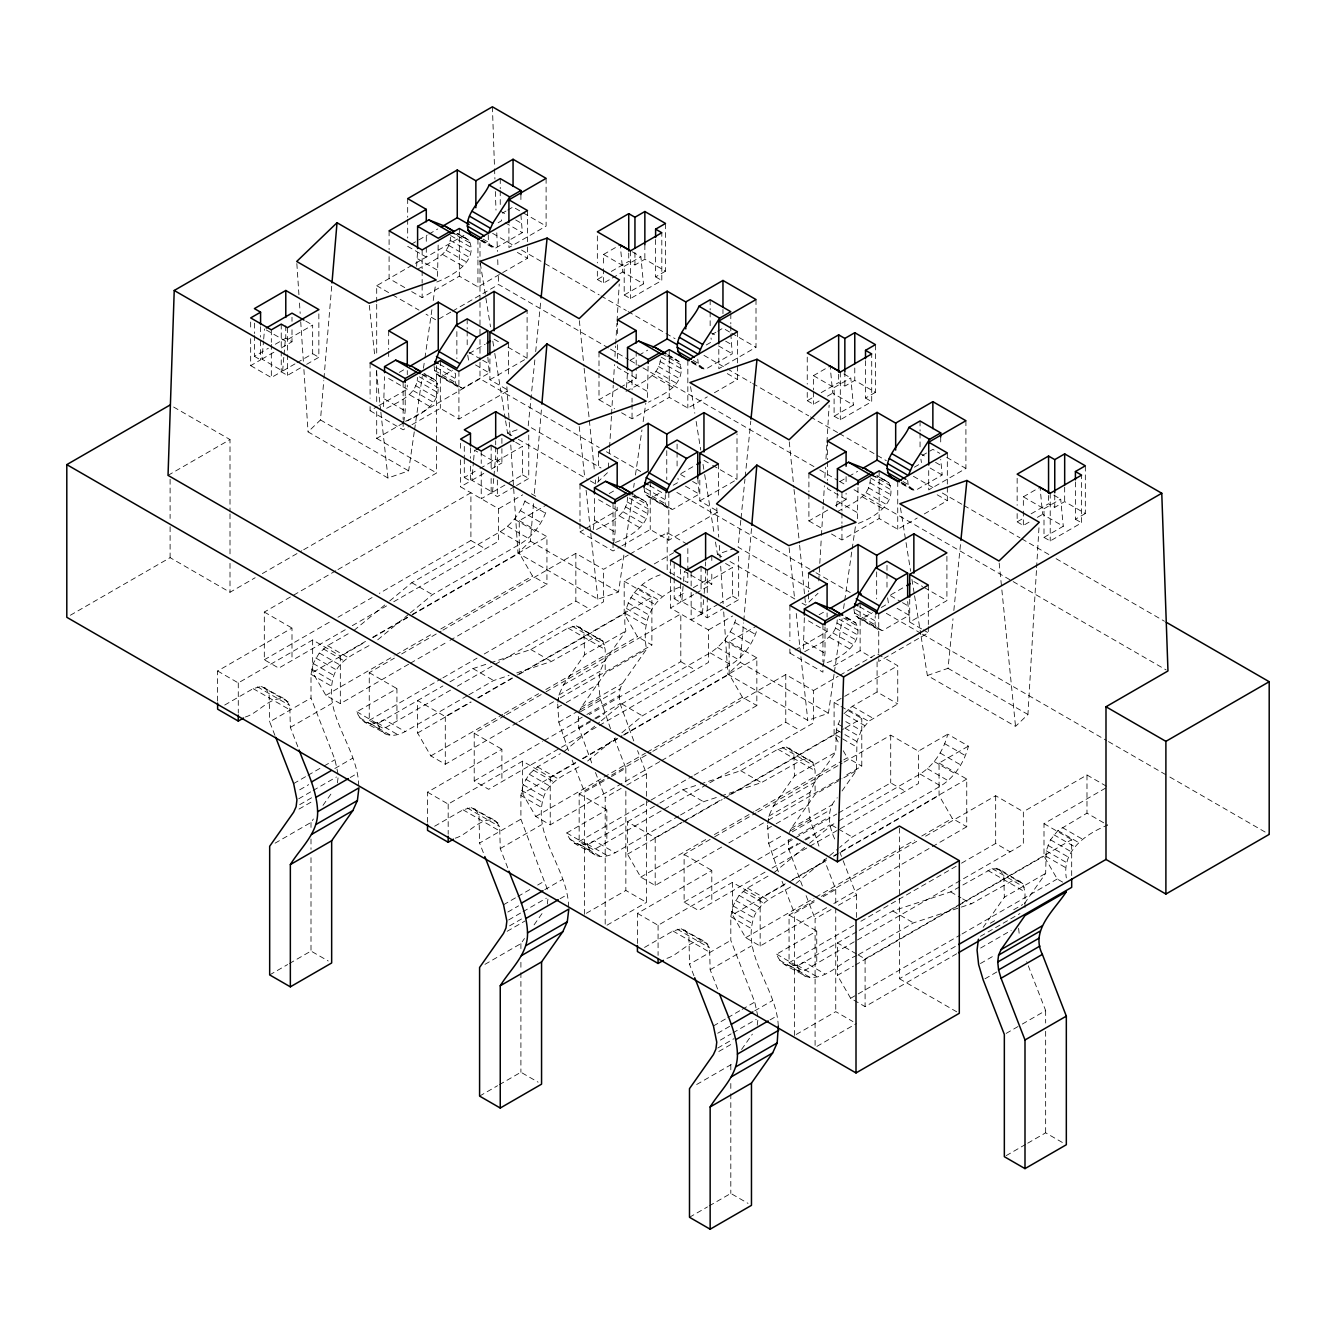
<?xml version="1.0" encoding="UTF-8"?>
<svg xmlns="http://www.w3.org/2000/svg" width="1336" height="1336" viewBox="0 0 1336 1336"><rect width="100%" height="100%" fill="white"/><g stroke="black" fill="none" stroke-linecap="round" stroke-linejoin="round"><path stroke-width="0.75" stroke-dasharray="5 3.75" d="M608.381 467.967L608.748 461.772M609.233 453.488L609.483 449.364M609.6 447.293L611.437 416.298M611.554 414.227L613.257 385.286M613.374 383.232L614.476 364.628M614.961 356.361L615.579 346.024M615.696 343.953L616.915 323.295M617.048 321.224L619.236 284.017M818.768 580.876L821.339 537.473M821.456 535.419L823.16 506.478M823.293 504.407L824.379 485.803M824.88 477.536L825.481 467.216M825.965 458.949L826.834 444.47M826.951 442.4L829.138 405.209M921.139 636.637L927.368 675.498L1015.527 726.4L1027.935 714.476L1036.486 569.787M1036.602 567.733L1039.041 526.384M414.26 431.862L408.632 470.856L387.974 478.021L308.065 431.879L320.473 419.955L323.78 380.51M323.947 378.422L331.796 285.002M623.862 555.091L618.535 592.032L597.893 599.196L517.967 553.054L530.375 541.13L533.682 501.685M534.383 493.385L541.698 406.194M834.065 674.229L828.437 713.224L807.796 720.388L727.87 674.246L740.278 662.322L743.584 622.877M743.768 620.806L751.6 527.386M294.989 363.893L282.631 371.041L261.956 359.1L263.526 341.031M263.693 339.027L264.561 328.973M282.631 371.041L283.833 356.979M284.017 354.959L285.236 340.897L312.657 325.065L312.657 353.706L296.759 362.874M504.891 485.085L492.533 492.216L471.875 480.292L473.428 462.206M473.612 460.202L474.48 450.165L495.138 462.089L522.56 446.257L522.56 474.881L506.661 484.066M492.533 492.216L493.735 478.154M493.919 476.15L495.138 462.089M718.334 604.223L702.435 613.408L681.777 601.484L683.331 583.398M683.514 581.394L684.383 571.34L705.041 583.281L732.462 567.449L732.462 596.073L720.087 603.204M702.435 613.408L703.989 595.322M704.172 593.318L705.041 583.281M534.851 359.902L528.204 425.95L601.033 468.001M535.686 351.635L540.88 300.032M740.812 520.305L738.107 547.142L810.935 589.176M741.029 518.234L744.97 479.023M745.171 476.952L750.782 421.207M927.368 675.498L948.026 668.334L953.002 618.785M953.837 610.519L960.684 542.399M386.655 408.298C399.464 401.368 417.133 394.604 417.433 377.42M417.934 269.054C430.994 261.522 450.149 255.176 450.499 237.157M405.543 421.257C420.873 415.63 445.589 400.382 435.954 380.576L424.748 373.746M436.805 282.013C452.303 275.901 478.923 261.054 469.003 240.296L457.797 233.483M596.557 529.49C610.084 522.71 627.903 514.844 627.502 497.025M626.05 391.281C640.078 383.265 660.969 376.301 660.568 356.762L681.226 368.686C681.627 387.373 662.272 394.788 648.494 402.169M615.445 542.449C630.776 536.822 655.492 521.574 645.856 501.768L634.65 494.938M804.689 651.701C817.749 644.152 836.904 637.806 837.238 619.804M837.739 511.438C850.815 503.889 869.953 497.543 870.304 479.524M827.118 662.606C842.281 657.429 865.093 641.814 855.758 622.943L844.552 616.113M858.397 523.361C873.744 517.733 898.443 502.486 888.824 482.68L877.602 475.85M338.058 773.978L334.952 759.716L311.004 697.993L311.004 674.329L313.209 663.508L319.271 653.02L327.52 645.689L350.45 632.462M358.716 785.802C358.065 747.325 321.642 714.276 333.866 675.431C339.561 658.815 357.43 652.669 371.107 644.386M547.326 889.242L520.906 819.185L520.906 795.505L523.111 784.683L529.173 774.212L537.423 766.881L560.352 753.654M568.618 906.994C567.967 868.517 531.544 835.451 543.769 796.623C549.463 780.007 567.332 773.861 581.01 765.578M610.519 728.688L600.131 698.344L598.578 683.865L600.131 671.173L604.674 661.136L625.849 631.01C620.539 605.308 635.802 583.014 660.084 574.881M633.798 740.962L620.088 703.688L619.236 695.789L620.088 688.875L622.559 683.397L646.507 649.329C641.28 620.321 652.319 596.758 680.742 586.805M757.863 1016.345L754.756 1002.083L730.809 940.36L730.809 916.696L733.013 905.875L739.075 895.404L747.342 888.073L770.254 874.83M778.287 1026.115C776.884 988.506 741.53 955.941 753.688 917.799C759.366 901.199 777.251 895.053 790.912 886.77M818.951 846.105L810.034 819.536L808.48 805.057L810.034 792.365L814.576 782.328L835.751 752.185L836.319 729.656L839.726 720.455M842.047 790.962L856.409 770.505L856.977 741.58L861.252 730.558L868.667 721.34L897.742 703.905L897.742 665.729L883.964 657.78M1024.478 903.52L1045.654 873.377L1046.222 850.832L1050.497 839.81L1057.912 830.591L1086.986 813.156L1107.644 825.097C1085.583 834.065 1061.652 850.815 1066.328 877.886M337.423 782.863L338.058 777.686M568.468 750.648L558.815 722.191L557.713 704.089M557.93 702.285L558.815 695.037L563.358 685.001L584.533 654.857L625.849 631.01M547.326 904.054L547.96 898.861M591.714 762.889L578.772 727.552L578.338 716.196M778.37 871.84L768.718 843.383L767.615 825.281M767.833 823.477L768.718 816.212L773.26 806.176L794.436 776.049L835.751 752.185M757.228 1025.246L757.863 1020.053M802.368 886.002L788.674 848.727L788.257 837.371M834.716 838.991C828.487 825.949 825.932 808.931 837.255 797.776M383.582 406.578L384.551 376.719M416.632 266.315L417.6 250.634M403.756 422.293L405.209 410.954L405.209 384.584M437.54 276.352L438.258 240.263M593.234 529.657L594.453 520.205L594.453 495.873M626.534 387.49L627.502 371.825M613.658 543.468L615.111 532.145L615.111 505.776M647.442 397.527L648.16 363.476M803.387 648.945L804.355 617.065M836.687 506.795L837.405 493.017M823.56 664.66L825.013 653.321L825.013 626.968M857.345 518.719L858.063 484.667M487.84 357.163L489.293 372.894L462.573 388.325L456.829 385.653L455.275 382.413L455.409 373.412L439.928 364.461M488.258 234.735L488.341 242.15L489.894 245.39L495.639 248.062L522.359 232.631L520.906 214.862M697.743 478.338L699.196 494.086L672.476 509.517L666.731 506.845L665.178 503.605L665.328 494.587M907.662 601.551L909.115 615.278L882.378 630.692L876.633 628.037L875.08 624.797L875.23 615.779M414.561 429.808L422.259 376.451M423.445 368.235L424.631 360.019M424.931 357.964L432.046 308.716M433.231 300.5L435.603 284.084M625.048 546.892L632.462 495.572M633.648 487.373L634.249 483.265M635.435 475.048L641.948 429.908M643.134 421.692L645.806 403.221M834.365 672.175L842.081 618.818M843.55 608.548L844.452 602.402M844.736 600.348L851.85 551.083M852.151 549.029L855.708 524.413M389.728 600.933L411.822 582.713L500.248 531.661C512.556 523.846 521.725 511.354 526.167 497.526M410.386 612.857L432.48 594.637L520.906 543.585C533.214 535.769 542.383 523.278 546.825 509.45M601.217 720.822L621.724 703.905L710.151 652.853C722.459 645.021 731.627 632.546 736.069 618.718M621.875 732.746L642.382 715.829L730.809 664.777C743.117 656.961 752.285 644.47 756.727 630.642M838.858 820.922L920.053 774.045C934.181 765.161 943.7 750.181 947.775 734.182L968.433 746.106C964.358 762.121 954.839 777.084 940.711 785.969L852.284 837.021L839.659 847.425M578.772 712.723L581.244 707.262L605.191 673.177L646.507 649.329M788.674 833.914L791.146 828.437L815.094 794.369L842.047 778.804M275.066 843.166L311.004 822.425L313.392 819.001M322.978 805.374L332.547 791.747M484.968 964.341L520.906 943.6L524.497 938.49M534.083 924.863L543.652 911.235M696.674 1084.498L730.809 1064.792L733.197 1061.385M741.58 1049.461L752.368 1034.131M983.162 927.368L1004.338 897.241L1045.654 873.377M844.018 713.624L852.284 706.293L877.084 691.981L897.742 703.905M590.328 480.91L595.722 484.016L608.13 472.092M802.034 603.12L805.625 605.208L818.033 593.284M353.973 630.425L388.158 602.235M377.721 639.81L408.816 614.159M563.875 751.617L599.63 722.125M587.623 761.002L615.562 737.956M773.778 872.809L807.963 844.602M809.532 843.3L831.627 825.097L837.054 821.957M795.989 883.463L838.09 848.727M411.221 244.304L427.169 235.103M428.94 234.084L437.79 228.974M254.391 335.57L254.391 356.328L268.352 348.262M275.333 344.237L285.787 338.192L291.999 341.765L291.999 329.508M376.702 302.22L376.702 285.704L463.959 235.32M502.42 213.125L505.96 211.071M507.747 210.053L513.057 206.98L521.758 212.006M250.667 338.659L250.667 365.63L260.587 359.902L260.587 339.16M261.956 359.1L274.331 351.969M281.395 347.894L291.999 341.765M498.128 222.761L501.701 220.69L501.117 216.833M250.667 365.63L271.325 377.554L281.245 371.825L287.44 375.399L304.892 365.329M306.645 364.327L318.853 357.28L318.853 309.568M411.705 291.615L422.143 297.644L459.334 276.168L477.937 286.906L500.95 273.613M546.107 178.356L546.107 226.068L508.916 247.544L508.916 224.715M502.72 272.594L527.52 258.282L527.52 243.753M168.035 475.365L230.009 439.577L230.009 511.788M450.783 312.123L436.605 320.306L426.034 314.194M452.553 311.104L498.595 284.518L608.648 348.061M399.297 372.377L404.624 369.304M603.538 254.458L620.221 244.822L622.827 271.943L643.484 283.883L624.196 295.005L624.196 266.382L603.538 254.458L603.538 266.732M370.089 406.561L370.089 410.72L377.169 406.628M378.94 405.593L407.28 389.244L407.28 385.102M469.253 353.455L485.185 344.254M597.342 271.208L597.342 279.508L604.323 275.483M611.303 271.442L628.738 261.372L634.951 264.962L644.854 259.234L665.528 271.158L665.528 223.446M624.196 266.382L640.879 256.762L643.484 283.883M434.133 366.298L434.618 370.489L438.676 375.75L441.915 376.401L452.603 370.222M597.342 279.508L603.538 283.082L610.552 279.04M612.305 278.022L622.827 271.943M655.609 239.545L655.609 276.886L665.528 271.158M70.357 615.245L170.106 557.663L230.009 592.265L255.159 577.736M376.702 411.571L376.702 438.392L405.192 421.942M406.979 420.907L479.991 378.756L599.196 447.56M370.089 410.72L403.138 429.791L410.219 425.7M411.989 424.681L440.329 408.332L458.916 419.07L508.498 390.429L489.911 379.708L489.911 356.879M489.911 379.708L527.102 358.232L527.102 310.52M624.196 295.005L630.392 298.596L661.804 280.46L661.804 232.748M629.991 360.369L637.072 356.294M638.842 355.259L647.693 350.149M262.357 573.595L301.869 550.766M303.673 549.731L436.605 472.977L436.605 446.157M464.293 458.832L464.293 477.503L478.255 469.454M479.991 468.452L495.689 459.384L501.902 462.957L501.902 448.645M598.996 372.777L598.996 399.731L618.468 388.492M620.255 387.473L636.186 378.272L636.186 367.901M712.322 334.301L715.879 332.263M717.649 331.244L722.96 328.172L729.907 332.196M393.753 601.734L498.595 541.214L498.595 508.765L460.569 486.805L470.489 481.094L470.489 460.335M471.875 480.292L484.233 473.161M491.297 469.07L501.902 462.957M706.26 344.972L711.604 341.882L711.019 338.025M345.239 629.74L278.773 668.117L264.311 659.767L264.311 612.055L336.171 570.572M337.958 569.537L470.907 492.784L470.907 540.495L379.29 593.384M514.794 486.521L497.343 496.591L491.147 493.017L481.227 498.745L481.227 471.775M691.965 362.64L702.302 368.602L705.542 369.237L732.262 353.806L730.809 334.017M516.548 485.519L528.755 478.455L528.755 430.743M621.607 412.791L632.045 418.819L669.236 397.36L687.84 408.081L707.312 396.842M756.009 299.548L756.009 347.26L718.818 368.719L718.818 345.907M217.618 701.116L217.618 670.989L291.999 628.037L291.999 660.485M498.595 508.765L522.777 494.804M714.393 392.751L737.422 379.457L737.422 364.945M264.311 659.767L330.777 621.39M337.958 617.249L372.093 597.543M217.618 670.989L238.276 682.913L312.657 639.977L340.329 655.959L365.479 641.43M519.253 520.689L546.942 536.671L546.942 584.383L532.48 576.033L519.253 553.137L519.253 520.689L546.892 504.724M352.286 625.682L386.555 605.893M224.715 705.041L253.155 688.641L261.422 686.42L285.503 699.413L289.778 705.491L290.346 727.385L298.379 748.093M609.216 493.552L614.527 490.496M813.44 375.65L830.124 366.014L832.729 393.135L853.387 405.058L834.098 416.197L834.098 387.574L813.44 375.65L813.44 389.962M372.677 637.289L410.402 615.495M412.189 614.46L546.942 536.671M408.599 664.259L340.329 703.671L325.867 695.321L312.657 672.409L365.847 641.697M372.944 637.606L410.269 616.046M412.056 615.028L519.253 553.137M245.39 716.981C258.8 713.157 270.39 695.121 285.503 699.413M579.991 523.595L579.991 531.895L583.531 529.858M585.302 528.839L617.182 510.435L617.182 506.277M680.926 473.629L695.087 465.446M807.245 392.4L807.245 400.7L814.225 396.658M821.206 392.634L838.657 382.564L844.853 386.137L854.773 380.409L875.431 392.35L875.431 344.638M834.098 387.574L850.781 377.938L853.387 405.058M644.035 487.473L644.52 491.681L648.578 496.942L651.818 497.576L660.735 492.45M673.194 485.235L678.538 482.162L677.97 478.288M807.245 400.7L813.44 404.274L820.454 400.216M827.468 396.174L832.729 393.135M274.915 735.351L269.672 721.841L311.004 697.993M325.867 695.321L394.137 655.909M395.94 654.857L433.666 633.08M440.847 628.939L532.48 576.033M450.533 690.144L383.716 728.721L369.254 720.371L369.254 672.659L394.404 658.13M401.602 653.989L441.114 631.16M442.917 630.124L575.849 553.371L603.538 569.353L628.287 555.075M290.346 727.385L331.662 703.521M865.511 360.737L865.511 398.061L875.431 392.35M410.402 663.207L448.128 641.43M449.915 640.395L546.942 584.383M579.991 531.895L613.04 550.983L620.121 546.892M621.891 545.873L650.231 529.507L668.818 540.245L718.417 511.621L699.813 500.883L699.813 478.071M699.813 500.883L737.004 479.424L737.004 433.782M834.098 416.197L840.311 419.771L871.707 401.652L871.707 353.94M467.116 695.839L405.209 731.577C399.08 734.867 391.732 736.887 385.102 733.798C375.75 726.7 360.854 724.229 356.829 711.787L396.942 688.641L396.942 721.073M630.058 554.056L667.182 532.613L687.84 544.554M369.254 720.371L441.114 678.872M442.917 677.836L477.052 658.13M484.233 653.989L575.849 601.083L590.312 609.433M356.829 711.787L377.487 723.728L442.917 685.952M449.981 681.861L472.977 668.601L488.391 663.508M624.196 581.277L651.885 597.275L651.885 644.987L637.422 636.637L624.196 613.725L624.196 581.277L647.175 568.017M654.256 563.942L673.695 552.703M457.38 686.186L603.538 601.801L603.538 569.353M293.636 783.581L306.211 776.316M307.998 775.281L322.377 766.981M324.164 765.945L334.952 759.716M490.329 662.873L530.826 649.513L568 628.037L576.267 625.832L602.987 641.247L605.191 649.513L605.191 673.177M334.868 768.484L352.838 758.113M299.698 789.826L308.683 784.649M468.886 694.82L493.635 680.525L509.049 675.431M839.893 481.561L846.974 477.47M848.744 476.451L857.595 471.341M298.746 798.761L311.321 791.513M313.125 790.478L336.472 776.984M517.149 722.776L445.289 764.259L430.827 755.909L417.6 733.013L417.6 700.565L445.289 716.547L470.439 702.018M477.62 697.876L515.345 676.1M517.149 675.064L651.885 597.275M417.6 733.013L471.19 702.068M478.338 697.943L512.272 678.354M519.403 674.229L624.196 613.725M299.698 804.656L314.077 796.356M350.199 777.552L357.38 773.394M516.765 672.893L551.484 661.437L592.95 638.157L600.348 638.808M299.014 809.082L313.392 800.798M674.196 577.954L674.196 598.695L686.403 591.648M693.384 587.623L705.608 580.559L711.804 584.149L711.804 571.875M808.898 493.953L808.898 520.923L828.387 509.684M835.468 505.592L846.089 499.464L846.089 493.235M922.241 455.493L932.862 449.364L939.826 453.372M504.757 715.612L474.213 733.247L474.213 780.959L488.675 789.309L708.497 662.389L708.497 629.957L670.472 607.997L680.391 602.269L680.391 581.527M681.777 601.484L694.135 594.336M695.906 593.318L711.804 584.149M914.375 467.183L921.506 463.074L920.922 459.217M430.827 755.909L502.687 714.426M504.49 713.391L538.608 693.685M545.806 689.526L637.422 636.637M506.544 714.576L544.27 692.799M546.073 691.764L680.809 613.959L680.809 661.671L589.193 714.576M563.358 685.001L604.674 661.136M558.815 695.037L600.131 671.173M724.696 607.713L707.262 617.783L701.049 614.209L691.146 619.921L691.146 588.809M901.867 483.816L912.204 489.778L915.444 490.429L942.164 474.998L940.711 459.267M518.936 721.741L558.465 698.912M560.268 697.876L651.885 644.987M726.45 606.694L738.658 599.647L738.658 554.006M831.51 533.982L841.947 540.011L879.138 518.535L897.742 529.273L917.214 518.034M965.911 420.723L965.911 468.452L928.72 489.911L928.72 467.099M557.262 707.729L564.443 703.571M566.247 702.536L598.578 683.865M427.52 822.308L427.52 792.164L501.902 749.229L501.902 781.677M708.497 629.957L732.679 615.98M581.244 707.262L622.559 683.397M558.815 722.191L578.571 710.785M580.375 709.75L600.131 698.344M580.559 711.687L620.088 688.875M924.295 513.942L947.324 500.649L947.324 486.12M577.92 719.653L585.101 715.495M586.905 714.459L619.236 695.789M474.213 780.959L542.483 741.547M544.27 740.511L581.995 718.718M578.772 727.552L593.134 719.252M594.938 718.217L620.088 703.688M563.358 737.472L593.902 719.853M595.689 718.801L604.674 713.624M427.52 792.164L448.178 804.088L522.56 761.153L550.232 777.135L575.399 762.622M729.155 641.881L756.844 657.863L756.844 705.575L742.382 697.225L729.155 674.329L729.155 641.881L756.794 625.916M434.634 826.232L463.058 809.816L471.324 807.612L495.405 820.588L499.681 826.683L500.248 848.577L508.281 869.285M819.118 614.744L824.429 611.688M1023.343 496.825L1040.026 487.206L1042.631 514.327L1063.289 526.25L1044 537.389L1044 508.765L1023.343 496.825L1023.343 509.1M582.58 758.464L622.092 735.652M623.895 734.616L756.844 657.863M659.834 761.587L550.232 824.846L535.769 816.496L522.56 793.601L575.749 762.889M582.847 758.798L621.958 736.203M623.745 735.167L729.155 674.329M455.292 838.156C468.702 834.349 480.292 816.313 495.405 820.588M789.893 648.945L789.893 653.087L793.434 651.049M795.204 650.014L827.084 631.611L827.084 625.398M890.828 594.804L904.99 586.638M1017.147 513.575L1017.147 521.875L1024.128 517.85M1031.108 513.826L1048.56 503.755L1054.755 507.329L1064.675 501.601L1085.333 513.525L1085.333 465.813M1044 508.765L1060.684 499.13L1063.289 526.25M853.938 608.665L854.422 612.857L858.48 618.134L861.72 618.768L872.408 612.606M881.326 607.462L888.44 603.338L887.288 595.622M1017.147 521.875L1023.343 525.465L1030.357 521.407M1037.371 517.366L1042.631 514.327M483.331 852.685L479.591 843.033L520.906 819.185M535.769 816.496L602.252 778.12M604.039 777.084L645.371 753.237M647.158 752.201L742.382 697.225M652.82 751.316L785.768 674.563L813.44 690.545L813.44 722.993L593.618 849.896L579.156 841.546L579.156 793.835L604.306 779.322M611.504 775.164L651.016 752.352M584.533 914.308L584.533 792.064L609.684 777.552M611.487 776.517L625.849 768.217L613.441 736.22M269.672 974.913L287.641 964.542M289.444 963.507L311.004 951.048L328.222 960.985M500.248 848.577L541.564 824.713M1075.413 481.912L1075.413 519.253L1085.333 513.525M661.621 760.551L756.844 705.575M605.191 924.161L605.191 797.609L624.964 786.203M626.751 785.167L646.507 773.744L637.539 750.598M833.58 666.029L860.133 650.699L871.974 657.529M909.716 599.263L909.716 622.075L946.907 600.599L946.907 552.887M1044 537.389L1050.213 540.963L1081.609 522.827L1081.609 475.115M678.788 815.995L615.111 852.769C608.982 856.059 601.634 858.079 595.004 854.973C585.652 847.892 570.756 845.421 566.731 832.979L606.845 809.816L606.845 842.264M813.44 690.545L838.19 676.25M839.96 675.231L877.084 653.805L882.244 656.794M928.32 626.584L928.32 632.813L878.737 661.437L878.737 655.208M579.156 841.546L649.229 801.099M651.016 800.064L692.349 776.199M694.135 775.164L785.768 722.275L800.231 730.625M566.731 832.979L587.389 844.903L658.114 804.072M659.884 803.053L682.88 789.776L698.294 784.7M838.173 741.964L834.098 734.917L834.098 702.469L842.949 697.375M844.703 696.357L897.742 665.729M503.538 904.756L516.114 897.491M517.9 896.456L530.475 889.208M537.673 885.05L544.854 880.908M700.231 784.065L740.728 770.705L777.903 749.229L786.169 747.008L812.889 762.438L815.094 770.705L815.094 794.369M544.771 889.676L562.74 879.305M507.814 912.054L518.585 905.841M680.542 814.977L703.538 801.717L718.968 796.623M508.649 919.953L521.224 912.688M523.027 911.653L546.374 898.176M721.657 847.074L655.191 885.451L640.729 877.101L627.502 854.188L627.502 821.757L655.191 837.739L721.657 799.362M728.855 795.204L843.818 728.821M845.621 727.786L861.787 718.451L861.787 766.163L843.818 776.533M627.502 854.188L681.093 823.26M682.88 822.225L722.175 799.546M723.962 798.51L834.098 734.917M509.6 925.831L522.176 918.583M560.101 898.727L567.282 894.586M720.889 795.989L761.386 782.629L802.852 759.332L810.251 760M507.129 931.309L525.098 920.938M640.729 877.101L707.195 838.724M714.393 834.566L753.905 811.754M755.708 810.718L841.93 760.935M843.734 759.883L847.325 757.813L861.787 766.163M765.044 872.124L698.578 910.501L684.115 902.151L684.115 854.439L712.856 837.839M714.66 836.804L755.976 812.939M757.779 811.904L842.214 763.157M844.001 762.121L890.711 735.151L918.4 751.133L947.775 734.182M586.337 913.273L625.849 890.461L646.507 902.385L646.507 798.644M773.26 806.176L814.576 782.328M768.718 816.212L810.034 792.365M728.855 842.916L766.58 821.139M768.367 820.104L842.031 777.569M843.834 777.769L856.409 770.505M767.165 828.904L774.346 824.763M776.149 823.727L808.48 805.057M606.995 925.197L646.507 902.385M637.422 943.483L637.422 913.356L711.804 870.421L711.804 902.852M791.146 828.437L832.462 804.589M768.718 843.383L783.08 835.083M790.277 830.942L810.034 819.536M792.265 831.844L829.99 810.067M787.822 840.828L791.413 838.757M798.611 834.616L829.138 816.981M684.115 902.151L750.582 863.774M757.779 859.616L793.701 838.874M795.505 837.839L836.82 813.975M838.607 812.939L890.711 782.863L905.173 791.213M788.674 848.727L797.659 843.55M804.84 839.392L829.99 824.88M773.26 858.664L803.804 841.029M805.591 839.993L814.576 834.816M637.422 913.356L658.08 925.28L732.462 882.345L760.151 898.326L785.301 883.797M939.058 763.056L966.746 779.055L966.746 826.767L952.284 818.417L939.058 795.505L939.058 763.056L968.433 746.106M772.091 868.049L918.4 783.581L918.4 751.133M644.536 947.424L672.96 931.008L681.226 928.787L705.308 941.78L709.583 947.859L710.151 969.752L718.183 990.46M792.482 879.656L826.617 859.95M833.798 855.808L966.746 779.055M826.617 907.662L760.151 946.038L745.688 937.688L732.462 914.793L787.438 883.046M789.209 882.027L826.516 860.484M833.647 856.359L839.008 853.27M840.795 852.234L939.058 795.505M666.965 958.33C679.723 954.572 690.879 937.521 705.308 941.78M693.968 975.798L689.493 964.225L730.809 940.36M745.688 937.688L813.941 898.276M815.745 897.241L914.559 840.194M921.74 836.035L952.284 818.417M1062.654 882.127L1057.227 879.005L1044 856.109L1044 823.661L1107.644 786.921L1086.986 774.997L1023.343 811.737L1023.343 844.168L803.52 971.088L789.058 962.738L789.058 915.026L814.225 900.497M821.406 896.356L918.417 840.344M925.597 836.202L995.671 795.755L1023.343 811.737M794.436 1035.5L794.436 913.256L815.995 900.815M823.176 896.656L835.751 889.409L824.078 859.282M479.591 1096.088L497.543 1085.717M499.347 1084.682L520.906 1072.24L538.124 1082.177M710.151 969.752L751.467 945.905M833.798 903.52L966.746 826.767M815.094 1045.353L815.094 918.801L831.259 909.465M838.457 905.307L856.409 894.936L842.198 858.28M856.86 955.557C840.06 961.553 824.429 982.695 804.907 976.165C795.555 969.084 780.658 966.596 776.634 954.171L816.747 931.008L816.747 963.456M789.058 962.738L853.737 925.397M860.918 921.255L959.732 864.208M961.536 863.173L995.671 843.467L1010.133 851.8M776.634 954.171L797.291 966.095L857.411 931.392M859.182 930.357L892.782 910.968L950.631 891.88L992.097 868.6L999.495 869.252L1022.792 883.63L1024.996 891.88L1024.996 907.662M713.441 1025.948L726.016 1018.683M727.803 1017.648L740.378 1010.383M742.181 1009.348L754.756 1002.083M754.69 1010.868L772.642 1000.497M717.716 1033.246L730.291 1025.981M858.63 954.539L913.44 922.892L971.289 903.821L1012.755 880.524L1020.153 881.192M720.355 1040.109L731.126 1033.88M732.93 1032.845L756.276 1019.351M858.18 954.923L865.093 958.914L960.317 903.954M962.104 902.919L1071.689 839.643L1071.689 876.984M956.71 953.737L865.093 1006.626L850.631 998.276L837.405 975.38L853.487 966.095M855.274 965.076L957.027 906.326M958.797 905.29L1044 856.109M717.716 1048.059L733.881 1038.723M770.004 1019.919L777.185 1015.777M718.818 1051.465L733.197 1043.165M850.631 998.276L960.217 935.016M962.02 933.981L1057.227 879.005M796.239 1034.465L835.751 1011.653L852.969 1021.589M990.343 923.226L997.524 919.068M1013.707 909.732L1022.691 904.555M899.395 898.26L899.395 978.72L956.877 945.537M980.424 936.369L1019.936 913.557M980.657 948.026L1011.202 930.39M816.897 1046.389L856.409 1023.576M980.424 963.54L994.786 955.24M984.949 978.82L997.524 971.556M1006.142 1033.413L1020.504 1025.113M1022.307 1024.077L1045.654 1010.584L1026.666 961.636M689.493 1217.28L707.445 1206.909M709.249 1205.874L730.809 1193.432L748.026 1203.369M1006.142 1155.657L1025.898 1144.234M1027.701 1143.198L1045.654 1132.828L1062.871 1142.764M364.444 721.874L370.373 723.544L377.22 722.793L384.551 719.653L405.209 731.577M574.346 843.049L580.275 844.736L587.122 843.985L594.453 840.828L615.111 852.769M784.249 964.241L790.177 965.911L797.024 965.16L804.355 962.02L825.013 973.944M505.592 420.857L507.563 433.115L518.819 429.207M715.495 542.032L717.465 554.306L734.366 548.445M453.188 233.266L466.398 238.443M666.864 355.944L678.905 361.488L681.226 368.686M872.992 475.649L886.219 480.826M422.026 374.28L433.348 378.723M633.815 496.207L643.251 499.898M845.605 618.134L853.153 621.09M632.279 251.786L640.879 256.762M843.901 373.963L850.781 377.938M1053.803 495.155L1060.684 499.13M655.609 276.886L661.804 280.46M865.511 398.061L871.707 401.652M1075.413 519.253L1081.609 522.827M523.495 213.008L546.107 226.068M731.66 333.198L756.009 347.26M946.773 457.396L965.911 468.452M500.248 211.038L505.409 214.027M515.729 219.989L520.906 222.962M710.151 332.23L717.031 336.204M725.648 341.181L730.809 344.154M920.053 453.422L926.933 457.396M935.551 462.356L940.711 465.345M505.142 222.694L522.359 232.631M718.484 345.857L732.262 353.806M930.106 468.034L942.164 474.998M492.633 233.366L514.31 245.891M521.541 250.049L543.201 262.557M545.005 263.609L599.196 294.889M601 295.924L626.283 310.52M628.087 311.572L664.209 332.43M666.013 333.466L675.047 338.676M703.938 355.359L725.598 367.868M727.419 368.92L750.882 382.463M752.702 383.515L808.681 415.83M810.484 416.882L837.572 432.513M839.375 433.565L875.497 454.407M877.301 455.459L886.336 460.67M913.423 476.317L935.1 488.826M942.314 493.001L962.187 504.457M963.991 505.509L1019.986 537.823M1021.789 538.876L1048.877 554.507M1056.091 558.682L1164.458 621.24M517.366 252.421L527.52 258.282M727.268 373.612L737.422 379.457M937.171 494.788L947.324 500.649M483.164 239.161L488.341 242.15M693.067 360.353L698.244 363.342L702.302 368.602M902.969 481.545L908.146 484.517L912.204 489.778M481.862 240.096L495.639 248.062M691.764 361.288L705.542 369.237M901.666 482.48L915.444 490.429M481.277 240.413L489.894 245.39M691.18 361.605L699.797 366.582M901.082 482.797L909.699 487.757M480.342 240.447L492.383 247.41M667.699 354.658L676.3 359.635M456.962 233.349L469.003 240.296M668.585 355.526L678.905 361.488M876.767 475.716L888.824 482.68M450.032 231.479L470.69 243.403M661.654 353.656L680.592 364.594M871.556 474.848L890.494 485.77M450.65 235.57L471.324 247.494M870.471 477.937L891.129 489.861M450.165 240.33L470.823 252.254M660.067 361.505L680.742 373.445M869.987 482.697L890.644 494.621M448.612 245.356L469.27 257.297M658.514 366.548L679.172 378.472M868.417 487.74L889.075 499.664M446.107 250.266L466.782 262.207M656.026 371.458L676.684 383.382M865.928 492.65L886.586 504.574M610.452 349.097L628.488 359.518M630.308 360.553L641.13 366.815M642.933 367.851L817.949 468.903M819.753 469.938L837.789 480.359M839.592 481.394L846.807 485.569M854.021 489.727L1166.161 669.937M442.867 254.658L463.525 266.582M652.77 375.85L673.428 387.774M862.672 497.025L883.346 508.966M407.68 246.342L426.284 257.08L426.284 246.709M636.186 378.272L617.583 367.534L617.583 361.304M846.089 499.464L827.502 488.725L827.502 482.496M417.6 258.75L438.258 270.674M627.502 379.942L648.16 391.865M837.405 501.134L858.063 513.057M404.758 287.591L389.093 278.556L389.093 251.585M494.053 339.144L501 343.168M507.964 347.176L527.102 358.232M598.996 399.731L614.66 408.783M703.955 460.335L710.902 464.344M712.639 465.362L737.004 479.424M808.898 520.923L822.826 528.956M913.857 581.527L922.558 586.537M924.295 587.539L946.907 600.599M376.702 285.704L390.797 293.853M392.55 294.872L418.986 310.136M468.903 352.303L480.96 359.267M482.68 360.252L487.84 363.242M680.542 474.48L685.702 477.47M692.582 481.444L697.743 484.434M890.444 595.672L900.765 601.634M902.485 602.636L907.662 605.609M475.532 364.945L489.293 372.894M685.435 486.137L699.196 494.086M897.057 608.314L909.115 615.278M909.716 622.075L921.556 628.905M923.243 629.874L928.32 632.813M606.41 451.735L640.729 471.541M676.851 492.399L814.092 571.641M815.912 572.693L850.214 592.499M886.336 613.341L920.654 633.164M922.458 634.199L1106.659 740.561M1108.462 741.597L1168.065 775.999M1169.868 777.051L1269.2 834.399M649.83 485.653L663.591 493.602M859.733 606.828L871.773 613.792M435.853 367.283L454.791 378.222M645.756 488.475L664.693 499.413M855.658 609.667L874.596 620.589M434.618 370.489L455.275 382.413M644.52 491.681L665.178 503.605M854.422 612.857L875.08 624.797M948.026 668.334L1027.935 714.476M441.915 376.401L462.573 388.325M651.818 497.576L672.476 509.517M861.72 618.768L882.378 630.692M436.171 373.729L456.829 385.653M646.073 494.921L666.731 506.845M855.975 616.096L876.633 628.037M438.676 375.75L459.334 387.69M648.578 496.942L669.236 508.866M858.48 618.134L879.138 630.058M423.896 373.612L435.954 380.576M633.798 494.804L645.856 501.768M845.438 616.981L855.758 622.943M422.143 374.731L437.64 383.666M632.045 495.906L647.543 504.858M843.667 618.1L857.445 626.05M419.32 376.835L438.258 387.774M629.223 498.027L648.16 508.949M839.125 619.203L858.063 630.141M417.116 380.593L437.774 392.517M627.018 501.785L647.676 513.709M836.92 622.977L857.578 634.901M507.563 433.115L516.564 438.308M518.351 439.344L588.525 479.858M717.465 554.306L722.86 557.429M730.057 561.571L794.837 598.979M305.76 321.091L312.657 325.065M515.663 442.283L522.56 446.257M725.565 563.475L732.462 567.449M415.563 385.636L436.221 397.56M625.465 506.812L646.123 518.752M835.367 628.004L856.025 639.927M413.058 390.546L433.716 402.47M622.96 511.738L643.618 523.662M832.862 632.913L853.52 644.837M388.676 378.505L407.28 389.244M598.578 499.697L617.182 510.435M808.48 620.889L827.084 631.611M409.818 394.938L430.476 406.862M619.72 516.114L640.378 528.054M829.623 637.305L850.28 649.229M312.657 353.706L318.853 357.28M522.56 474.881L528.755 478.455M732.462 596.073L738.658 599.647M266.298 329.975L285.236 340.897M384.551 399.03L405.209 410.954M594.453 520.205L615.111 532.145M804.355 641.397L825.013 653.321M531.411 493.802L538.291 497.777M789.893 653.087L822.943 672.175L822.943 663.875M524.965 501.334L545.622 513.258M734.867 622.526L755.525 634.45M944.769 743.718L965.427 755.642M254.391 356.328L260.587 359.902M464.293 477.503L470.489 481.094M674.196 598.695L680.391 602.269M520.355 510.669L541.013 522.593M730.258 631.861L750.915 643.785M940.16 753.036L960.818 764.977M642.382 585.101L663.04 597.025M852.284 706.293L872.942 718.217M1062.187 827.468L1082.845 839.409M638.107 588.224L658.765 600.148M848.009 709.416L868.667 721.34M1057.912 830.591L1078.57 842.515M376.702 438.392L436.605 472.977M834.098 702.469L839.292 705.475M841.029 706.46L861.787 718.451M1044 823.661L1071.689 839.643M514.427 519.186L535.085 531.11M724.329 640.378L744.987 652.302M934.231 761.57L954.889 773.494M634.116 592.433L654.774 604.356M845.738 714.61L864.676 725.548M1053.92 834.8L1074.578 846.723M507.58 526.351L528.238 538.274M630.692 597.442L651.35 609.366M717.482 647.526L738.14 659.45M845.771 721.607L861.252 730.558M927.384 768.718L948.042 780.641M1050.497 839.81L1071.155 851.733M320.473 419.955L408.632 470.856M530.375 541.13L618.535 592.032M740.278 662.322L828.437 713.224M628.07 602.903L648.728 614.844M837.973 724.095L843.133 727.085M844.853 728.07L858.63 736.019M1047.875 845.287L1068.533 857.211M500.248 531.661L520.906 543.585M710.151 652.853L730.809 664.777M920.053 774.045L940.711 785.969M626.417 608.465L647.075 620.388M836.319 729.656L843.2 733.631M844.936 734.616L856.977 741.58M1046.222 850.832L1066.88 862.772M625.849 613.725L646.507 625.649M835.751 734.917L840.928 737.906M842.649 738.891L856.409 746.841M1045.654 856.109L1066.328 868.033M470.907 540.495L485.369 548.845M680.809 661.671L695.271 670.021M576.267 625.832L602.987 641.247M786.169 747.008L812.889 762.438M996.072 868.2L1022.792 883.63M572.292 626.217L604.624 644.904M782.195 747.409L814.543 766.079M992.097 868.6L1024.445 887.271M568 628.037L605.191 649.513M777.903 749.229L815.094 770.705M987.822 870.421L1024.996 891.88M173.63 407.029L230.009 439.577M530.826 649.513L551.484 661.437M740.728 770.705L761.386 782.629M950.631 891.88L960.951 897.842M962.672 898.844L971.289 903.821M411.822 582.713L432.48 594.637M621.724 703.905L642.382 715.829M831.627 825.097L836.787 828.069M838.507 829.071L852.284 837.021M472.977 668.601L493.635 680.525M682.88 789.776L703.538 801.717M892.782 910.968L913.44 922.892M327.52 645.689L348.178 657.629M537.423 766.881L558.097 778.804M747.342 888.073L768 899.996M264.311 612.055L291.999 628.037M369.254 672.659L396.942 688.641M474.213 733.247L501.902 749.229M579.156 793.835L606.845 809.816M684.115 854.439L711.804 870.421M789.058 915.026L816.747 931.008M856.443 953.921L837.405 942.932L837.405 975.38M899.395 978.72L957.545 1012.287M323.245 648.812L343.903 660.735M533.147 770.004L553.805 781.927M743.05 891.195L763.708 903.119M319.271 653.02L339.928 664.944M529.173 774.212L549.831 786.136M739.075 895.404L759.733 907.328M315.847 658.03L336.505 669.954M525.749 779.222L546.407 791.146M735.652 900.414L756.31 912.338M313.209 663.508L333.866 675.431M523.111 784.683L543.769 796.623M733.013 905.875L753.688 917.799M311.555 669.052L332.213 680.993M521.457 790.244L542.132 802.168M731.376 911.436L752.034 923.36M311.004 674.329L331.662 686.253M520.906 795.505L541.564 807.445M730.809 916.696L751.467 928.62M377.22 722.793L397.877 734.716M587.122 843.985L607.78 855.908M797.024 965.16L817.682 977.084M370.373 723.544L391.031 735.468M580.275 844.736L600.933 856.66M790.177 965.911L810.835 977.852M359.835 717.866L380.493 729.79L385.102 733.798M569.737 839.041L590.395 850.982L595.004 854.973M779.639 960.233L800.297 972.157L804.907 976.165M261.422 686.42L288.125 701.834M471.324 807.612L498.027 823.026M681.226 928.787L707.93 944.218M257.43 686.821L289.778 705.491M467.333 807.996L499.681 826.683M677.235 929.188L709.583 947.859M253.155 688.641L290.346 710.101M463.058 809.816L500.248 831.293M672.96 931.008L710.151 952.485M999.495 869.252L1003.787 875.347L1004.338 897.241M789.593 748.076L793.868 754.155L794.436 776.049M579.69 626.885L583.966 632.963L584.533 654.857M684.65 929.856L688.925 935.935L689.493 964.225M474.748 808.664L479.023 814.743L479.591 843.033M264.845 687.472L269.12 693.568L269.672 721.841M843.266 750.765L847.325 757.813M797.291 966.095L800.297 972.157M587.389 844.903L590.395 850.982M377.487 723.728L380.493 729.79M839.96 852.502L841.446 856.359M806.109 895.654L815.094 918.801M782.028 881.259L794.436 913.256M595.472 772.525L605.191 797.609M572.125 760.067L584.533 792.064M900.464 507.83L905.708 540.546M906.042 542.6L910.634 571.223M911.937 579.39L914.242 593.702M914.575 595.756L920.805 634.6M690.562 386.655L694.82 413.225M696.139 421.408L700.732 450.032M703.02 464.344L704.339 472.526M704.673 474.564L714.175 533.866M480.325 263.426L490.496 326.802M492.8 341.114L494.437 351.335M494.771 353.389L505.258 418.803M467.767 355.176L468.635 360.971M907.662 480.325L908.146 484.517M697.759 359.134L698.244 363.342M789.125 547.693L794.669 599.096M796.239 613.475L800.681 654.607M800.899 656.661L807.796 720.388M579.223 426.501L584.767 477.904M586.103 490.245L590.545 531.361M590.779 533.415L597.893 599.196M369.304 305.326L374.865 356.712M376.418 371.107L380.643 410.169M380.877 412.223L387.974 478.021M1018.617 928.303L1019.268 934.515M999.178 563.074L1001.666 587.873M1001.866 589.944L1015.527 726.4M789.275 441.882L793.835 487.373M794.035 489.427L799.412 543.184M799.629 545.255L805.625 605.208M579.373 320.69L583.932 366.181M584.133 368.252L594.487 471.608M595.305 479.891L595.722 484.016M716.797 507.997L718.735 537.089M719.286 545.405L720.121 557.88M720.672 566.18L723.16 603.588M723.711 611.905L727.87 674.246M506.895 386.822L509.1 420.072M509.233 422.143L510.218 436.688M510.769 445.005L513.525 486.555M513.675 488.642L517.967 553.054M296.842 263.559L298.93 294.722M299.481 303.038L300.166 313.426M300.717 321.742L303.356 361.221M303.907 369.538L308.065 431.879M492.399 106.796L494.487 166.716M494.554 168.787L494.921 179.124M495.339 191.516L495.99 210.119M496.792 232.848L497.443 251.452M497.727 259.718L498.011 267.985M498.295 276.251L498.595 284.518M1086.986 774.997L1086.986 813.156M1064.675 487.089L1064.675 501.601M1054.755 494.888L1054.755 507.329M1050.213 493.251L1050.213 540.963M1048.56 495.456L1048.56 503.755M1045.654 1010.584L1045.654 1023.025M1045.654 1031.308L1045.654 1132.828M1023.343 511.137L1023.343 525.465M1017.147 478.321L1017.147 505.292M995.671 795.755L995.671 843.467M947.324 452.937L947.324 484.05M940.711 436.955L940.711 445.072M928.32 585.101L928.32 624.513M920.053 420.974L920.053 431.11M920.053 433.131L920.053 449.364M899.395 828.103L899.395 896.189M897.742 481.561L897.742 529.273M890.711 735.151L890.711 782.863M886.987 565.295L886.987 571.374M886.987 573.411L886.987 587.606M879.138 470.823L879.138 518.535M878.737 613.725L878.737 653.137M877.084 661.838L877.084 691.981M876.667 571.875L876.667 598.845M865.093 958.914L865.093 1006.626M860.133 602.987L860.133 650.699M856.409 894.936L856.409 917.765M854.773 367.968L854.773 380.409M846.089 476.635L846.089 484.935M844.853 371.625L844.853 386.137M841.947 492.299L841.947 510.97M841.947 513.041L841.947 523.411M841.947 525.482L841.947 540.011M840.311 372.059L840.311 419.771M838.657 374.264L838.657 382.564M835.751 889.409L835.751 905.975M835.751 908.046L835.751 1011.653M827.502 441.014L827.502 459.684M827.502 461.755L827.502 480.426M827.084 612.94L827.084 617.098M822.943 624.463L822.943 661.804M813.44 391.999L813.44 404.274M808.898 473.211L808.898 491.882M808.48 573.161L808.48 591.831M808.48 593.919L808.48 602.219M807.245 357.129L807.245 384.1M789.893 605.375L789.893 640.645M785.768 674.563L785.768 722.275M760.151 898.326L760.151 946.038M737.422 331.745L737.422 362.874M732.462 882.345L732.462 914.793M730.809 313.743L730.809 323.88M730.809 325.901L730.809 331.996M730.809 1064.792L730.809 1073.092M730.809 1083.463L730.809 1091.763M730.809 1093.833L730.809 1193.432M722.96 309.501L722.96 313.659M718.417 463.909L718.417 497.109M711.804 555.509L711.804 563.692M710.151 299.782L710.151 309.919M710.151 311.956L710.151 328.172M707.262 570.071L707.262 594.954M707.262 597.042L707.262 617.783M705.608 561.888L705.608 566.046M705.608 568.117L705.608 580.559M701.049 566.497L701.049 591.38M701.049 593.451L701.049 614.209M691.146 572.209L691.146 586.738M687.84 360.369L687.84 408.081M687.84 548.562L687.84 570.656M687.84 572.676L687.84 582.713L667.182 570.789L667.182 532.613M680.391 569.086L680.391 579.457M677.085 444.103L677.085 450.199M677.085 452.219L677.085 468.435M674.196 563.425L674.196 575.883M670.472 560.285L670.472 607.997M669.236 349.648L669.236 397.36M668.818 492.533L668.818 540.245M666.764 450.683L666.764 479.724M658.08 925.28L658.08 955.424M655.191 837.739L655.191 885.451M650.231 481.795L650.231 529.507M646.507 773.744L646.507 796.573M644.854 244.705L644.854 259.234M636.186 351.301L636.186 365.83M634.951 252.504L634.951 264.962M632.045 371.107L632.045 389.778M632.045 398.078L632.045 402.236M632.045 404.307L632.045 418.819M630.392 250.884L630.392 298.596M628.738 253.072L628.738 261.372M625.849 768.217L625.849 782.712M625.849 791.012L625.849 890.461M617.583 319.822L617.583 336.421M617.583 344.721L617.583 359.234M613.04 503.271L613.04 540.612M613.04 542.683L613.04 550.983M603.538 268.77L603.538 283.082M598.996 352.019L598.996 370.69M598.578 451.985L598.578 468.585M598.578 476.868L598.578 483.098M597.342 235.938L597.342 262.908M579.991 484.183L579.991 521.524M575.849 553.371L575.849 601.083M550.232 777.135L550.232 824.846M527.52 210.57L527.52 241.682M522.56 761.153L522.56 793.601M520.906 194.572L520.906 202.688M520.906 943.6L520.906 949.829M520.906 962.271L520.906 970.571M520.906 972.658L520.906 1072.24M508.498 342.717L508.498 375.917M501.902 438.425L501.902 446.591M500.248 178.59L500.248 188.743M500.248 190.764L500.248 204.959M497.343 448.879L497.343 471.691M497.343 479.991L497.343 496.591M495.689 440.713L495.689 444.855M495.689 446.925L495.689 459.384M491.147 445.305L491.147 470.188M491.147 478.488L491.147 493.017M481.227 451.034L481.227 463.475M479.991 242.584L479.991 300.349M479.991 302.404L479.991 327.17M479.991 329.24L479.991 337.49M479.991 339.544L479.991 360.186M479.991 362.24L479.991 378.756M477.937 239.194L477.937 257.865M477.937 259.935L477.937 286.906M470.489 447.894L470.489 458.265M467.183 318.87L467.183 329.007M467.183 331.027L467.183 347.26M464.293 446.391L464.293 456.762M460.569 443.251L460.569 451.551M460.569 459.851L460.569 486.805M459.334 228.456L459.334 276.168M458.916 371.358L458.916 419.07M456.862 331.579L456.862 358.549M448.178 804.088L448.178 834.232M445.289 716.547L445.289 764.259M440.329 360.62L440.329 408.332M436.605 365.697L436.605 444.103M426.284 236.338L426.284 244.638M422.143 249.932L422.143 268.603M422.143 270.674L422.143 283.115M422.143 285.186L422.143 297.644M407.68 198.63L407.68 217.3M407.68 219.388L407.68 238.042M407.28 370.573L407.28 374.715M403.138 382.079L403.138 419.421M403.138 421.491L403.138 429.791M389.093 230.844L389.093 249.515M388.676 330.794L388.676 349.464M388.676 351.535L388.676 359.835M376.702 304.274L376.702 355.86M376.702 370.306L376.702 403.322M370.089 363.008L370.089 398.262M340.329 655.959L340.329 703.671M312.657 639.977L312.657 672.409M311.004 822.425L311.004 828.637M311.004 839.008L311.004 849.395M311.004 857.695L311.004 951.048M291.999 317.233L291.999 321.325M287.44 327.687L287.44 352.587M287.44 354.658L287.44 375.399M285.787 325.75L285.787 338.192M281.245 324.114L281.245 349.013M281.245 351.084L281.245 371.825M271.325 329.842L271.325 342.283M271.325 344.371L271.325 377.554M260.587 326.702L260.587 337.089M254.391 323.128L254.391 333.499M250.667 322.059L250.667 330.359M238.276 682.913L238.276 713.04M230.009 513.859L230.009 555.125M230.009 563.375L230.009 592.265M170.106 479.273L170.106 518.468M170.106 526.718L170.106 557.663"/><path stroke-width="1.5" d="M958.68 944.485L1105.991 859.449L1105.991 706.761L1167.965 670.973L1161.769 493.251L492.399 106.796L174.231 290.48L168.035 475.365L837.405 861.82L899.395 826.049L959.298 860.635L959.298 1013.306L856.009 1072.942L66.8 617.299L66.8 464.627L170.106 404.992M837.405 861.82L843.6 676.934L1161.769 493.251M331.979 282.931L337.023 222.728L436.204 279.976L369.087 303.255L296.709 261.472L337.023 222.728M541.882 404.123L546.942 343.92L646.106 401.167L578.989 424.447L506.611 382.664L546.942 343.92M751.784 525.315L756.844 465.095L856.009 522.359L788.891 545.639L716.514 503.839L756.844 465.095M541.08 297.961L547.109 238.092L619.486 279.892L579.156 318.636L479.991 261.372L547.109 238.092M750.982 419.153L757.011 359.284L829.389 401.067L789.058 439.811L689.894 382.564L757.011 359.284M960.885 540.328L966.913 480.476L1039.291 522.259L998.977 561.003L899.796 503.755L966.913 480.476M275.667 737.272L293.636 783.581L296.943 799.796L296.108 806.727L293.636 812.205L269.672 846.272L269.672 974.913L290.346 986.836L290.346 864.592C300.567 847.775 318.202 833.029 317.617 811.737C316.999 789.843 306.345 770.154 299.097 749.98M290.346 864.592L331.662 840.745L352.838 810.601L357.38 800.565L358.933 787.873L317.617 811.737M484.818 856.543L503.538 904.756L506.862 920.988L506.01 927.919L503.538 933.38L479.591 967.464L479.591 1096.088L500.248 1108.028L500.248 985.784C510.469 968.967 528.104 954.221 527.52 932.912C526.902 911.035 516.264 891.346 508.999 871.155M500.248 985.784L541.564 961.92L562.74 931.793L567.282 921.757L568.835 909.064L527.52 932.912M694.72 977.718L713.441 1025.948L716.764 1042.18L715.912 1049.094L713.441 1054.572L689.493 1088.64L689.493 1217.28L710.151 1229.203L710.151 1106.959C720.371 1090.159 738.006 1075.413 737.422 1054.104C736.854 1032.895 726.751 1013.757 719.636 994.235M710.151 1106.959L751.467 1083.112L772.642 1052.968L777.185 1042.932L778.287 1026.115M978.403 939.225L977.067 950.096L978.62 964.575L983.162 979.856L1004.338 1034.448L1004.338 1156.692L1024.996 1168.616L1066.328 1144.752L1066.328 1016.128L1042.364 954.405C1030.056 929.973 1054.421 910.183 1066.328 891.697L1024.996 915.561L1001.048 949.629L998.577 955.106L997.725 962.02L998.577 969.919L1001.048 978.253L1024.996 1039.976L1024.996 1168.616M434.334 364.695L439.043 351.568L456.027 325.316L467.183 318.87L487.84 330.794L487.84 355.125M471.725 235.487C457.196 219.405 483.766 198.78 489.093 185.036L500.248 178.59L520.906 190.53L520.906 194.572M644.035 487.473L646.34 477.62L665.929 446.491L677.085 440.062L697.743 451.985L697.743 478.338M681.627 356.662C667.098 340.596 693.668 319.972 698.995 306.228L710.151 299.782L730.809 311.705L719.653 318.152L702.669 344.421L698.377 354.324L677.719 342.4M854.155 607.062L858.848 593.952L875.832 567.683L886.987 561.237L907.662 573.177L907.662 597.509M891.529 477.854C877 461.788 903.57 441.164 908.897 427.403L920.053 420.974L940.711 432.897L940.711 436.955M520.906 190.53L509.751 196.96L492.767 223.229L488.475 233.132L467.817 221.208M665.879 492.917L669.603 484.684L686.587 458.432L697.743 451.985M940.711 432.897L929.555 439.344L912.572 465.596L908.28 475.516L887.622 463.575M875.781 614.092L879.505 605.876L896.489 579.607L907.662 573.177M487.84 330.794L476.685 337.24L457.096 368.369L436.438 356.445M508.916 222.644L508.916 199.832L546.107 178.356L513.057 159.268L475.866 180.744L457.263 170.006L407.68 198.63L426.284 209.368L426.284 221.809M260.587 312.19L250.667 317.918L271.325 329.842L281.245 324.114L287.44 327.687L318.853 309.568L285.787 290.48L254.391 308.616L260.587 312.19L260.587 324.631M426.284 209.368L389.093 230.844L422.143 249.932L459.334 228.456L478.622 239.461M417.6 248.613L417.6 226.302L428.756 219.872L445.74 226.519L454.357 231.479M266.281 327.988L291.999 313.142L304.04 320.106M441.331 226.92L457.263 217.718L469.103 224.548M453.188 233.266L449.414 231.796L438.258 238.242L417.6 226.302M477.937 239.194L527.52 210.57L508.916 199.832M489.911 354.808L489.911 331.996L527.102 310.52L494.053 291.432L456.862 312.908L438.258 302.17L388.676 330.794L407.28 341.532L407.28 366.431M407.28 341.532L370.089 363.008L403.138 382.079L440.329 360.62L458.916 371.358L508.498 342.717L489.911 331.996M655.609 229.174L665.528 223.446L644.854 211.522L634.951 217.25L628.738 213.66L597.342 231.796L630.392 250.884L661.804 232.748L655.609 229.174L655.609 237.474M384.551 372.661L384.551 366.582L395.706 360.135L412.69 366.782L421.291 371.759M409.935 366.231L438.258 349.882L438.258 302.17M384.551 366.582L405.209 378.505L416.364 372.059L420.139 373.546M486.955 343.235L490.496 341.198M718.818 343.836L718.818 321.007L756.009 299.548L722.96 280.46L685.769 301.936L667.182 291.198L617.583 319.822L636.186 330.56L636.186 343.001M470.489 433.382L460.569 439.093L481.227 451.034L491.147 445.305L497.343 448.879L528.755 430.743L495.689 411.672L464.293 429.791L470.489 433.382L470.489 445.823M636.186 330.56L598.996 352.019L632.045 371.107L669.236 349.648L688.524 360.653M627.502 369.805L627.502 347.494L638.658 341.047L655.642 347.711L665.979 353.673M476.184 449.18L501.902 434.334L513.942 441.281M653.003 347.093L667.182 338.91L677.319 344.755M627.502 347.494L648.16 359.417L659.316 352.988L663.09 354.457M687.84 360.369L737.422 331.745L718.818 321.007M699.813 473.913L699.813 453.171L737.004 431.712L703.955 412.624L666.764 434.083L648.16 423.362L598.578 451.985L617.182 462.724L617.182 487.607M617.182 462.724L579.991 484.183L613.04 503.271L650.231 481.795L668.818 492.533L718.417 463.909L699.813 453.171M865.511 350.349L875.431 344.638L854.773 332.697L844.853 338.425L838.657 334.852L807.245 352.988L840.311 372.059L871.707 353.94L865.511 350.349L865.511 358.649M594.453 493.852L594.453 487.774L605.609 481.327L622.593 487.974L632.913 493.936M619.837 487.423L648.16 471.074L648.16 423.362M594.453 487.774L615.111 499.697L626.267 493.251L630.041 494.737M217.618 703.12L217.618 709.149L238.276 721.073L243.603 718M696.858 464.427L700.415 462.373M928.72 465.028L928.72 442.199L965.911 420.723L932.862 401.652L895.671 423.111L877.084 412.39L827.502 441.014L846.089 451.752L846.089 466.264M680.391 554.557L670.472 560.285L691.146 572.209L701.049 566.497L707.262 570.071L738.658 551.935L705.608 532.847L674.196 550.983L680.391 554.557L680.391 567.015M846.089 451.752L808.898 473.211L841.947 492.299L879.138 470.823L897.742 481.561L947.324 452.937L928.72 442.199M837.405 490.98L837.405 468.685L848.56 462.239L865.544 468.886L874.162 473.862M311.522 781.977L331.278 770.571M686.086 570.355L711.804 555.509L722.125 561.487M862.906 468.268L877.084 460.102L887.221 465.947M837.405 468.685L858.063 480.609L869.218 474.163L872.992 475.649M316.064 797.258L348.395 778.587M316.064 824.429L357.38 800.565M311.522 834.466L352.838 810.601M909.716 597.175L909.716 574.363L946.907 552.887L913.857 533.815L876.667 555.275L858.063 544.537L808.48 573.161L827.084 583.899L827.084 608.798M827.084 583.899L789.893 605.375L822.943 624.463L860.133 602.987L878.737 613.725L928.32 585.101L909.716 574.363M1075.413 471.541L1085.333 465.813L1064.675 453.889L1054.755 459.617L1048.56 456.044L1017.147 474.163L1050.213 493.251L1081.609 475.115L1075.413 471.541L1075.413 479.841M804.355 615.028L804.355 608.949L815.511 602.519L832.495 609.166L842.832 615.128M829.74 608.615L858.063 592.249L861.453 594.203M804.355 608.949L825.013 620.873L836.169 614.443L839.943 615.913M427.52 824.312L427.52 830.341L448.178 842.264L453.505 839.192M906.76 585.602L910.317 583.565M290.346 986.836L331.662 962.972L331.662 840.745M521.424 903.169L542.984 890.711M525.966 918.433L558.298 899.779M525.966 945.604L567.282 921.757M521.424 955.641L562.74 931.793M637.422 945.504L637.422 951.533L658.08 963.456L663.408 960.384M500.248 1108.028L541.564 1084.164L541.564 961.92M66.8 464.627L856.009 920.27L959.298 860.635M1105.991 706.761L1165.894 741.346L1269.2 681.711L1269.2 834.399L1165.894 894.034L1105.991 859.449M731.326 1024.345L752.886 1011.903M735.869 1039.625L768.2 1020.954M737.422 1054.104L778.738 1030.256M735.869 1066.796L777.185 1042.932M731.326 1076.833L772.642 1052.968M958.513 952.702L1071.689 887.355L1071.689 879.055M1001.048 949.629L1042.364 925.764M998.577 955.106L1039.892 931.242M997.725 962.02L1039.057 938.173M998.577 969.919L1039.892 946.072M1001.048 978.253L1042.364 954.405M1024.996 1039.976L1066.328 1016.128M710.151 1229.203L751.467 1205.356L751.467 1083.112M620.221 244.822L630.559 250.784M830.124 366.014L840.461 371.976M1040.026 487.206L1050.363 493.168M489.093 185.036L509.751 196.96M698.995 306.228L719.653 318.152M908.897 427.403L929.555 439.344M472.109 211.305L492.767 223.229M682.011 332.48L702.669 344.421M891.914 453.672L912.572 465.596M469.504 216.165L490.162 228.089M679.406 337.357L700.064 349.281M889.308 458.532L909.966 470.472M1166.261 622.275L1269.2 681.711M467.183 226.018L484.4 235.954M677.085 347.21L694.303 357.146M887.004 468.402L905.942 479.323M467.667 230.226L481.444 238.175M677.586 351.401L691.347 359.351M887.488 472.593L901.249 480.542M469.237 233.466L479.557 239.428M679.139 354.641L689.46 360.603M889.041 475.833L899.362 481.795M453.522 231.362L445.74 226.519M665.144 353.539L655.642 347.711M869.886 471.742L873.327 473.729M428.756 219.872L449.414 231.796M638.658 341.047L659.316 352.988M848.56 462.239L869.218 474.163M456.027 325.316L476.685 337.24M665.929 446.491L686.587 458.432M875.832 567.683L896.489 579.607M439.043 351.568L459.701 363.492M648.945 472.76L669.603 484.684M858.848 593.952L879.505 605.876M646.34 477.62L666.998 489.544M856.242 598.812L876.9 610.736M434.751 361.488L438.208 363.476M644.653 482.663L648.11 484.651M854.572 603.855L858.013 605.843M415.296 368.652L420.456 371.625M632.078 493.802L622.593 487.974M841.981 614.994L832.495 609.166M395.706 360.135L416.364 372.059M605.609 481.327L626.267 493.251M815.511 602.519L836.169 614.443M174.231 290.48L843.6 676.934M865.544 468.886L868.149 470.74M1165.894 741.346L1165.894 894.034M1064.675 453.889L1064.675 485.001M1054.755 459.617L1054.755 492.8M1048.56 456.044L1048.56 493.385M932.862 401.652L932.862 428.622M913.857 533.815L913.857 573.227M895.671 423.111L895.671 450.082M877.084 412.39L877.084 460.102M876.667 555.275L876.667 567.716M858.063 480.609L858.063 484.667M858.063 544.537L858.063 592.249M856.009 920.27L856.009 1072.942M854.773 332.697L854.773 363.826M844.853 338.425L844.853 371.625M838.657 334.852L838.657 372.193M825.013 620.873L825.013 624.931M722.96 280.46L722.96 307.43M705.608 532.847L705.608 559.817M703.955 412.624L703.955 452.036M685.769 301.936L685.769 328.89M667.182 291.198L667.182 338.91M666.764 434.083L666.764 446.541M658.08 959.432L658.08 963.456M648.16 359.417L648.16 363.476M644.854 211.522L644.854 244.705M634.951 217.25L634.951 248.362M628.738 213.66L628.738 251.001M615.111 499.697L615.111 503.755M513.057 159.268L513.057 186.238M495.689 411.672L495.689 438.642M494.053 291.432L494.053 330.844M475.866 180.744L475.866 207.715M457.263 170.006L457.263 217.718M456.862 312.908L456.862 325.349M448.178 836.236L448.178 842.264M405.209 378.505L405.209 382.564M285.787 290.48L285.787 317.45M238.276 715.061L238.276 721.073"/></g></svg>
